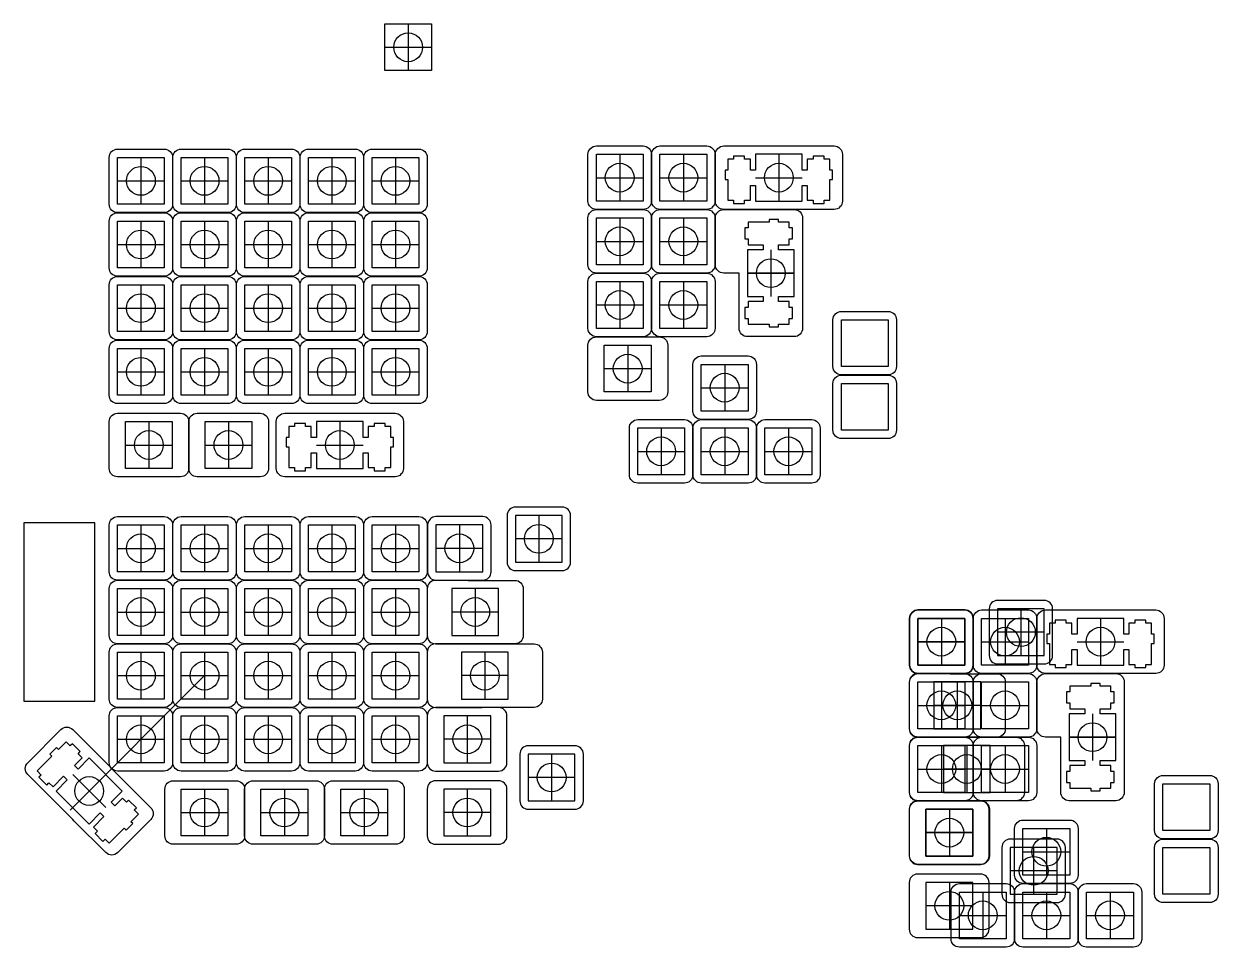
# Model space of a CAD drawing. Header units: millimetres. Extents: x -449 to 292, y -662 to 324.
# Drawn here: x -65 to 292.5, y -489.4 to -213 of the extents above; entities that cross this region are included whole.
import ezdxf

# ---------------------------------------------------------------- set-up
doc = ezdxf.new("R2010")
doc.units = ezdxf.units.MM
doc.layers.get('0').update_dxf_attribs({"color": 4, "lineweight": 25, "true_color": 0x00ffff})
for name, color, linetype, lineweight, true_color in [('keycap', 56, 'Continuous', 25, 0x808000), ('livello 1', 1, 'Continuous', 25, 0xff0000), ('livello 2', 3, 'Continuous', 25, 0x00ff00), ('livello 3', 6, 'Continuous', 25, 0xff00ff)]:
    doc.layers.add(name, color=color, linetype=linetype, lineweight=lineweight, true_color=true_color)

msp = doc.modelspace()

# ---------------------------------------------------------------- linework, layer by layer
at = {"color": 0}
for p, q in [((43, -213), (57, -213)), ((43, -227), (43, -213)), ((57, -213), (57, -227)), ((57, -227), (43, -227)), ((-37, -253), (-23, -253)), ((-37, -267), (-37, -253)), ((-23, -253), (-23, -267)), ((-17.95, -253), (-3.95, -253)), ((-17.95, -267), (-17.95, -253)), ((-3.95, -253), (-3.95, -267)), ((1.1, -253), (15.1, -253)), ((1.1, -267), (1.1, -253)), ((15.1, -253), (15.1, -267)), ((20.15, -253), (34.15, -253)), ((20.15, -267), (20.15, -253)), ((34.15, -253), (34.15, -267)), ((39.2, -253), (53.2, -253)), ((39.2, -267), (39.2, -253)), ((53.2, -253), (53.2, -267)), ((106.33, -252.04), (120.33, -252.04)), ((106.33, -266.04), (106.33, -252.04)), ((120.33, -252.04), (120.33, -266.04)), ((125.38, -252.04), (139.38, -252.04)), ((125.38, -266.04), (125.38, -252.04)), ((139.38, -252.04), (139.38, -266.04)), ((147.4, -253.51), (145.68, -253.51)), ((145.68, -253.51), (145.68, -256.74)), ((150.7, -252.59), (147.4, -252.59)), ((147.4, -252.59), (147.4, -253.51)), ((150.7, -253.51), (150.7, -252.59)), ((152.43, -253.51), (150.7, -253.51)), ((152.43, -256.74), (152.43, -253.51)), ((153.95, -252.04), (153.95, -256.74)), ((167.95, -252.04), (153.95, -252.04)), ((167.95, -256.74), (167.95, -252.04)), ((171.2, -253.51), (169.48, -253.51)), ((169.48, -253.51), (169.48, -256.74)), ((174.5, -252.59), (171.2, -252.59)), ((171.2, -252.59), (171.2, -253.51)), ((174.5, -253.51), (174.5, -252.59)), ((176.23, -253.51), (174.5, -253.51)), ((176.23, -256.74), (176.23, -253.51)), ((145.68, -256.74), (144.85, -256.74)), ((144.85, -256.74), (144.85, -259.54)), ((153.95, -256.74), (152.43, -256.74)), ((169.48, -256.74), (167.95, -256.74)), ((177.05, -256.74), (176.23, -256.74)), ((177.05, -259.54), (177.05, -256.74)), ((144.85, -259.54), (145.68, -259.54)), ((145.68, -259.54), (145.68, -265.81)), ((176.23, -265.81), (176.23, -259.54)), ((176.23, -259.54), (177.05, -259.54)), ((152.43, -265.81), (152.43, -261.34)), ((152.43, -261.34), (153.95, -261.34)), ((153.95, -261.34), (153.95, -266.04)), ((167.95, -266.04), (167.95, -261.34)), ((167.95, -261.34), (169.48, -261.34)), ((169.48, -261.34), (169.48, -265.81)), ((-23, -267), (-37, -267)), ((-3.95, -267), (-17.95, -267)), ((15.1, -267), (1.1, -267)), ((34.15, -267), (20.15, -267)), ((53.2, -267), (39.2, -267)), ((120.33, -266.04), (106.33, -266.04)), ((139.38, -266.04), (125.38, -266.04)), ((145.68, -265.81), (147.4, -265.81)), ((147.4, -265.81), (147.4, -266.79)), ((147.4, -266.79), (150.7, -266.79)), ((150.7, -266.79), (150.7, -265.81)), ((150.7, -265.81), (152.43, -265.81)), ((153.95, -266.04), (167.95, -266.04)), ((169.48, -265.81), (171.2, -265.81)), ((171.2, -265.81), (171.2, -266.79)), ((171.2, -266.79), (174.5, -266.79)), ((174.5, -266.79), (174.5, -265.81)), ((174.5, -265.81), (176.23, -265.81)), ((106.33, -271.09), (120.33, -271.09)), ((106.33, -285.09), (106.33, -271.09)), ((120.33, -271.09), (120.33, -285.09)), ((125.38, -271.09), (139.38, -271.09)), ((125.38, -285.09), (125.38, -271.09)), ((139.38, -271.09), (139.38, -285.09)), ((158.07, -271.52), (158.07, -272.34)), ((160.87, -271.52), (158.07, -271.52)), ((160.87, -272.34), (160.87, -271.52)), ((-37, -272.05), (-23, -272.05)), ((-37, -286.05), (-37, -272.05)), ((-23, -272.05), (-23, -286.05)), ((-17.95, -272.05), (-3.95, -272.05)), ((-17.95, -286.05), (-17.95, -272.05)), ((-3.95, -272.05), (-3.95, -286.05)), ((1.1, -272.05), (15.1, -272.05)), ((1.1, -286.05), (1.1, -272.05)), ((15.1, -272.05), (15.1, -286.05)), ((20.15, -272.05), (34.15, -272.05)), ((20.15, -286.05), (20.15, -272.05)), ((34.15, -272.05), (34.15, -286.05)), ((39.2, -272.05), (53.2, -272.05)), ((39.2, -286.05), (39.2, -272.05)), ((53.2, -272.05), (53.2, -286.05)), ((151.8, -274.07), (150.82, -274.07)), ((150.82, -274.07), (150.82, -277.37)), ((158.07, -272.34), (151.8, -272.34)), ((151.8, -272.34), (151.8, -274.07)), ((164.1, -272.34), (160.87, -272.34)), ((164.1, -274.07), (164.1, -272.34)), ((165.02, -274.07), (164.1, -274.07)), ((165.02, -277.37), (165.02, -274.07)), ((150.82, -277.37), (151.8, -277.37)), ((151.8, -277.37), (151.8, -279.09)), ((164.1, -279.09), (164.1, -277.37)), ((164.1, -277.37), (165.02, -277.37)), ((156.27, -280.62), (151.57, -280.62)), ((151.57, -280.62), (151.57, -294.62)), ((151.8, -279.09), (156.27, -279.09)), ((156.27, -279.09), (156.27, -280.62)), ((160.87, -280.62), (160.87, -279.09)), ((160.87, -279.09), (164.1, -279.09)), ((165.57, -280.62), (160.87, -280.62)), ((165.57, -294.62), (165.57, -280.62)), ((120.33, -285.09), (106.33, -285.09)), ((139.38, -285.09), (125.38, -285.09)), ((-23, -286.05), (-37, -286.05)), ((-3.95, -286.05), (-17.95, -286.05)), ((15.1, -286.05), (1.1, -286.05)), ((34.15, -286.05), (20.15, -286.05)), ((53.2, -286.05), (39.2, -286.05)), ((-37, -291.1), (-23, -291.1)), ((-37, -305.1), (-37, -291.1)), ((-23, -291.1), (-23, -305.1)), ((-17.95, -291.1), (-3.95, -291.1)), ((-17.95, -305.1), (-17.95, -291.1)), ((-3.95, -291.1), (-3.95, -305.1)), ((1.1, -291.1), (15.1, -291.1)), ((1.1, -305.1), (1.1, -291.1)), ((15.1, -291.1), (15.1, -305.1)), ((20.15, -291.1), (34.15, -291.1)), ((20.15, -305.1), (20.15, -291.1)), ((34.15, -291.1), (34.15, -305.1)), ((39.2, -291.1), (53.2, -291.1)), ((39.2, -305.1), (39.2, -291.1)), ((53.2, -291.1), (53.2, -305.1)), ((106.33, -290.14), (120.33, -290.14)), ((106.33, -304.14), (106.33, -290.14)), ((120.33, -290.14), (120.33, -304.14)), ((125.38, -290.14), (139.38, -290.14)), ((125.38, -304.14), (125.38, -290.14)), ((139.38, -290.14), (139.38, -304.14)), ((151.57, -294.62), (156.27, -294.62)), ((156.27, -296.14), (151.8, -296.14)), ((151.8, -296.14), (151.8, -297.87)), ((156.27, -294.62), (156.27, -296.14)), ((160.87, -296.14), (160.87, -294.62)), ((160.87, -294.62), (165.57, -294.62)), ((164.1, -296.14), (160.87, -296.14)), ((164.1, -297.87), (164.1, -296.14)), ((151.8, -297.87), (150.82, -297.87)), ((150.82, -297.87), (150.82, -301.17)), ((165.02, -297.87), (164.1, -297.87)), ((165.02, -301.17), (165.02, -297.87)), ((150.82, -301.17), (151.8, -301.17)), ((151.8, -301.17), (151.8, -302.89)), ((151.8, -302.89), (158.07, -302.89)), ((158.07, -302.89), (158.07, -303.72)), ((158.07, -303.72), (160.87, -303.72)), ((160.87, -303.72), (160.87, -302.89)), ((160.87, -302.89), (164.1, -302.89)), ((164.1, -302.89), (164.1, -301.17)), ((164.1, -301.17), (165.02, -301.17)), ((179.67, -301.57), (193.67, -301.57)), ((179.67, -315.57), (179.67, -301.57)), ((193.67, -301.57), (193.67, -315.57)), ((-23, -305.1), (-37, -305.1)), ((-3.95, -305.1), (-17.95, -305.1)), ((15.1, -305.1), (1.1, -305.1)), ((34.15, -305.1), (20.15, -305.1)), ((53.2, -305.1), (39.2, -305.1)), ((120.33, -304.14), (106.33, -304.14)), ((139.38, -304.14), (125.38, -304.14)), ((-37, -310.15), (-23, -310.15)), ((-37, -324.15), (-37, -310.15)), ((-23, -310.15), (-23, -324.15)), ((-17.95, -310.15), (-3.95, -310.15)), ((-17.95, -324.15), (-17.95, -310.15)), ((-3.95, -310.15), (-3.95, -324.15)), ((1.1, -310.15), (15.1, -310.15)), ((1.1, -324.15), (1.1, -310.15)), ((15.1, -310.15), (15.1, -324.15)), ((20.15, -310.15), (34.15, -310.15)), ((20.15, -324.15), (20.15, -310.15)), ((34.15, -310.15), (34.15, -324.15)), ((39.2, -310.15), (53.2, -310.15)), ((39.2, -324.15), (39.2, -310.15)), ((53.2, -310.15), (53.2, -324.15)), ((108.71, -309.19), (122.71, -309.19)), ((108.71, -323.19), (108.71, -309.19)), ((122.71, -309.19), (122.71, -323.19)), ((137.76, -314.91), (151.76, -314.91)), ((137.76, -328.91), (137.76, -314.91)), ((151.76, -314.91), (151.76, -328.91)), ((193.67, -315.57), (179.67, -315.57)), ((179.67, -320.62), (193.67, -320.62)), ((179.67, -334.62), (179.67, -320.62)), ((193.67, -320.62), (193.67, -334.62)), ((-23, -324.15), (-37, -324.15)), ((-3.95, -324.15), (-17.95, -324.15)), ((15.1, -324.15), (1.1, -324.15)), ((34.15, -324.15), (20.15, -324.15)), ((53.2, -324.15), (39.2, -324.15)), ((122.71, -323.19), (108.71, -323.19)), ((-34.62, -332.06), (-20.62, -332.06)), ((-34.62, -346.06), (-34.62, -332.06)), ((-20.62, -332.06), (-20.62, -346.06)), ((-10.81, -332.06), (3.2, -332.06)), ((-10.81, -346.06), (-10.81, -332.06)), ((3.2, -332.06), (3.2, -346.06)), ((22.53, -332.06), (22.53, -336.76)), ((36.53, -332.06), (22.53, -332.06)), ((36.53, -336.76), (36.53, -332.06)), ((151.76, -328.91), (137.76, -328.91)), ((15.98, -333.53), (14.26, -333.53)), ((14.26, -333.53), (14.26, -336.76)), ((19.28, -332.61), (15.98, -332.61)), ((15.98, -332.61), (15.98, -333.53)), ((19.28, -333.53), (19.28, -332.61)), ((21.01, -333.53), (19.28, -333.53)), ((21.01, -336.76), (21.01, -333.53)), ((39.78, -333.53), (38.06, -333.53)), ((38.06, -333.53), (38.06, -336.76)), ((43.08, -332.61), (39.78, -332.61)), ((39.78, -332.61), (39.78, -333.53)), ((43.08, -333.53), (43.08, -332.61)), ((44.81, -333.53), (43.08, -333.53)), ((44.81, -336.76), (44.81, -333.53)), ((118.71, -333.96), (132.71, -333.96)), ((118.71, -347.96), (118.71, -333.96)), ((132.71, -333.96), (132.71, -347.96)), ((137.76, -333.96), (151.76, -333.96)), ((137.76, -347.96), (137.76, -333.96)), ((151.76, -333.96), (151.76, -347.96)), ((156.81, -333.96), (170.81, -333.96)), ((156.81, -347.96), (156.81, -333.96)), ((170.81, -333.96), (170.81, -347.96)), ((193.67, -334.62), (179.67, -334.62)), ((14.26, -336.76), (13.43, -336.76)), ((13.43, -336.76), (13.43, -339.56)), ((13.43, -339.56), (14.26, -339.56)), ((14.26, -339.56), (14.26, -345.83)), ((22.53, -336.76), (21.01, -336.76)), ((38.06, -336.76), (36.53, -336.76)), ((45.63, -336.76), (44.81, -336.76)), ((44.81, -345.83), (44.81, -339.56)), ((44.81, -339.56), (45.63, -339.56)), ((45.63, -339.56), (45.63, -336.76)), ((21.01, -345.83), (21.01, -341.36)), ((21.01, -341.36), (22.53, -341.36)), ((22.53, -341.36), (22.53, -346.06)), ((36.53, -346.06), (36.53, -341.36)), ((36.53, -341.36), (38.06, -341.36)), ((38.06, -341.36), (38.06, -345.83)), ((-20.62, -346.06), (-34.62, -346.06)), ((3.2, -346.06), (-10.81, -346.06)), ((14.26, -345.83), (15.98, -345.83)), ((15.98, -345.83), (15.98, -346.81)), ((19.28, -346.81), (19.28, -345.83)), ((19.28, -345.83), (21.01, -345.83)), ((22.53, -346.06), (36.53, -346.06)), ((38.06, -345.83), (39.78, -345.83)), ((39.78, -345.83), (39.78, -346.81)), ((43.08, -346.81), (43.08, -345.83)), ((43.08, -345.83), (44.81, -345.83)), ((15.98, -346.81), (19.28, -346.81)), ((39.78, -346.81), (43.08, -346.81)), ((132.71, -347.96), (118.71, -347.96)), ((151.76, -347.96), (137.76, -347.96)), ((170.81, -347.96), (156.81, -347.96)), ((-37, -363), (-23, -363)), ((-37, -377), (-37, -363)), ((-23, -363), (-23, -377)), ((-17.95, -363), (-3.95, -363)), ((-17.95, -377), (-17.95, -363)), ((-3.95, -363), (-3.95, -377)), ((1.1, -363), (15.1, -363)), ((1.1, -377), (1.1, -363)), ((15.1, -363), (15.1, -377)), ((20.15, -363), (34.15, -363)), ((20.15, -377), (20.15, -363)), ((34.15, -363), (34.15, -377)), ((39.2, -363), (53.2, -363)), ((39.2, -377), (39.2, -363)), ((53.2, -363), (53.2, -377)), ((-23, -377), (-37, -377)), ((-3.95, -377), (-17.95, -377)), ((15.1, -377), (1.1, -377)), ((34.15, -377), (20.15, -377)), ((53.2, -377), (39.2, -377)), ((-37, -382.05), (-23, -382.05)), ((-37, -396.05), (-37, -382.05)), ((-23, -382.05), (-23, -396.05)), ((-17.95, -382.05), (-3.95, -382.05)), ((-17.95, -396.05), (-17.95, -382.05)), ((-3.95, -382.05), (-3.95, -396.05)), ((1.1, -382.05), (15.1, -382.05)), ((1.1, -396.05), (1.1, -382.05)), ((15.1, -382.05), (15.1, -396.05)), ((20.15, -382.05), (34.15, -382.05)), ((20.15, -396.05), (20.15, -382.05)), ((34.15, -382.05), (34.15, -396.05)), ((39.2, -382.05), (53.2, -382.05)), ((39.2, -396.05), (39.2, -382.05)), ((53.2, -382.05), (53.2, -396.05)), ((202.62, -390.94), (216.62, -390.94)), ((202.62, -404.94), (202.62, -390.94)), ((216.62, -390.94), (216.62, -404.94)), ((221.67, -390.94), (235.67, -390.94)), ((221.67, -404.94), (221.67, -390.94)), ((235.67, -390.94), (235.67, -404.94)), ((243.69, -392.41), (241.97, -392.41)), ((241.97, -392.41), (241.97, -395.64)), ((246.99, -391.49), (243.69, -391.49)), ((243.69, -391.49), (243.69, -392.41)), ((246.99, -392.41), (246.99, -391.49)), ((248.72, -392.41), (246.99, -392.41)), ((248.72, -395.64), (248.72, -392.41)), ((250.24, -390.94), (250.24, -395.64)), ((264.24, -390.94), (250.24, -390.94)), ((264.24, -395.64), (264.24, -390.94)), ((267.49, -392.41), (265.77, -392.41)), ((265.77, -392.41), (265.77, -395.64)), ((270.79, -391.49), (267.49, -391.49)), ((267.49, -391.49), (267.49, -392.41)), ((270.79, -392.41), (270.79, -391.49)), ((272.52, -392.41), (270.79, -392.41)), ((272.52, -395.64), (272.52, -392.41)), ((-23, -396.05), (-37, -396.05)), ((-3.95, -396.05), (-17.95, -396.05)), ((15.1, -396.05), (1.1, -396.05)), ((34.15, -396.05), (20.15, -396.05)), ((53.2, -396.05), (39.2, -396.05)), ((241.97, -395.64), (241.14, -395.64)), ((241.14, -395.64), (241.14, -398.44)), ((250.24, -395.64), (248.72, -395.64)), ((265.77, -395.64), (264.24, -395.64)), ((273.34, -395.64), (272.52, -395.64)), ((273.34, -398.44), (273.34, -395.64)), ((241.14, -398.44), (241.97, -398.44)), ((241.97, -398.44), (241.97, -404.71)), ((248.72, -404.71), (248.72, -400.24)), ((248.72, -400.24), (250.24, -400.24)), ((250.24, -400.24), (250.24, -404.94)), ((264.24, -404.94), (264.24, -400.24)), ((264.24, -400.24), (265.77, -400.24)), ((265.77, -400.24), (265.77, -404.71)), ((272.52, -404.71), (272.52, -398.44)), ((272.52, -398.44), (273.34, -398.44)), ((-37, -401.1), (-23, -401.1)), ((-37, -415.1), (-37, -401.1)), ((-23, -401.1), (-23, -415.1)), ((-17.95, -401.1), (-3.95, -401.1)), ((-17.95, -415.1), (-17.95, -401.1)), ((-3.95, -401.1), (-3.95, -415.1)), ((1.1, -401.1), (15.1, -401.1)), ((1.1, -415.1), (1.1, -401.1)), ((15.1, -401.1), (15.1, -415.1)), ((20.15, -401.1), (34.15, -401.1)), ((20.15, -415.1), (20.15, -401.1)), ((34.15, -401.1), (34.15, -415.1)), ((39.2, -401.1), (53.2, -401.1)), ((39.2, -415.1), (39.2, -401.1)), ((53.2, -401.1), (53.2, -415.1)), ((216.62, -404.94), (202.62, -404.94)), ((235.67, -404.94), (221.67, -404.94)), ((241.97, -404.71), (243.69, -404.71)), ((243.69, -404.71), (243.69, -405.69)), ((243.69, -405.69), (246.99, -405.69)), ((246.99, -405.69), (246.99, -404.71)), ((246.99, -404.71), (248.72, -404.71)), ((250.24, -404.94), (264.24, -404.94)), ((265.77, -404.71), (267.49, -404.71)), ((267.49, -404.71), (267.49, -405.69)), ((267.49, -405.69), (270.79, -405.69)), ((270.79, -405.69), (270.79, -404.71)), ((270.79, -404.71), (272.52, -404.71)), ((202.62, -409.99), (216.62, -409.99)), ((202.62, -423.99), (202.62, -409.99)), ((216.62, -409.99), (216.62, -423.99)), ((221.67, -409.99), (235.67, -409.99)), ((221.67, -423.99), (221.67, -409.99)), ((235.67, -409.99), (235.67, -423.99)), ((254.36, -410.42), (254.36, -411.24)), ((257.16, -410.42), (254.36, -410.42)), ((257.16, -411.24), (257.16, -410.42)), ((248.09, -412.97), (247.11, -412.97)), ((247.11, -412.97), (247.11, -416.27)), ((254.36, -411.24), (248.09, -411.24)), ((248.09, -411.24), (248.09, -412.97)), ((260.39, -411.24), (257.16, -411.24)), ((260.39, -412.97), (260.39, -411.24)), ((261.31, -412.97), (260.39, -412.97)), ((261.31, -416.27), (261.31, -412.97)), ((-23, -415.1), (-37, -415.1)), ((-3.95, -415.1), (-17.95, -415.1)), ((15.1, -415.1), (1.1, -415.1)), ((34.15, -415.1), (20.15, -415.1)), ((53.2, -415.1), (39.2, -415.1)), ((247.11, -416.27), (248.09, -416.27)), ((248.09, -416.27), (248.09, -417.99)), ((248.09, -417.99), (252.56, -417.99)), ((252.56, -417.99), (252.56, -419.52)), ((257.16, -419.52), (257.16, -417.99)), ((257.16, -417.99), (260.39, -417.99)), ((260.39, -417.99), (260.39, -416.27)), ((260.39, -416.27), (261.31, -416.27)), ((-37, -420.15), (-23, -420.15)), ((-37, -434.15), (-37, -420.15)), ((-23, -420.15), (-23, -434.15)), ((-17.95, -420.15), (-3.95, -420.15)), ((-17.95, -434.15), (-17.95, -420.15)), ((-3.95, -420.15), (-3.95, -434.15)), ((1.1, -420.15), (15.1, -420.15)), ((1.1, -434.15), (1.1, -420.15)), ((15.1, -420.15), (15.1, -434.15)), ((20.15, -420.15), (34.15, -420.15)), ((20.15, -434.15), (20.15, -420.15)), ((34.15, -420.15), (34.15, -434.15)), ((39.2, -420.15), (53.2, -420.15)), ((39.2, -434.15), (39.2, -420.15)), ((53.2, -420.15), (53.2, -434.15)), ((252.56, -419.52), (247.86, -419.52)), ((247.86, -419.52), (247.86, -433.52)), ((261.86, -419.52), (257.16, -419.52)), ((261.86, -433.52), (261.86, -419.52)), ((216.62, -423.99), (202.62, -423.99)), ((235.67, -423.99), (221.67, -423.99)), ((-52.37, -427.92), (-54.66, -430.21)), ((-51.16, -429.14), (-52.37, -427.92)), ((-50.51, -428.49), (-51.16, -429.14)), ((-48.17, -430.83), (-50.51, -428.49)), ((-56.64, -432.19), (-61.07, -436.62)), ((-55.24, -429.62), (-57.22, -431.6)), ((-57.22, -431.6), (-56.64, -432.19)), ((-54.66, -430.21), (-55.24, -429.62)), ((-48.82, -431.48), (-48.17, -430.83)), ((-47.6, -432.7), (-48.82, -431.48)), ((202.62, -429.04), (216.62, -429.04)), ((202.62, -443.04), (202.62, -429.04)), ((216.62, -429.04), (216.62, -443.04)), ((221.67, -429.04), (235.67, -429.04)), ((221.67, -443.04), (221.67, -429.04)), ((235.67, -429.04), (235.67, -443.04)), ((-49.89, -434.98), (-47.6, -432.7)), ((-48.81, -436.06), (-49.89, -434.98)), ((-45.48, -432.74), (-48.81, -436.06)), ((-35.59, -442.64), (-45.48, -432.74)), ((-23, -434.15), (-37, -434.15)), ((-3.95, -434.15), (-17.95, -434.15)), ((15.1, -434.15), (1.1, -434.15)), ((34.15, -434.15), (20.15, -434.15)), ((53.2, -434.15), (39.2, -434.15)), ((247.86, -433.52), (252.56, -433.52)), ((252.56, -435.04), (248.09, -435.04)), ((248.09, -435.04), (248.09, -436.77)), ((252.56, -433.52), (252.56, -435.04)), ((257.16, -435.04), (257.16, -433.52)), ((257.16, -433.52), (261.86, -433.52)), ((260.39, -435.04), (257.16, -435.04)), ((260.39, -436.77), (260.39, -435.04)), ((-61.07, -436.62), (-59.85, -437.84)), ((-59.85, -437.84), (-60.55, -438.53)), ((-60.55, -438.53), (-58.21, -440.87)), ((-56.3, -441.39), (-53.14, -438.23)), ((-52.06, -439.31), (-55.38, -442.63)), ((-53.14, -438.23), (-52.06, -439.31)), ((248.09, -436.77), (247.11, -436.77)), ((247.11, -436.77), (247.11, -440.07)), ((261.31, -436.77), (260.39, -436.77)), ((261.31, -440.07), (261.31, -436.77)), ((-58.21, -440.87), (-57.52, -440.17)), ((-57.52, -440.17), (-56.3, -441.39)), ((-55.38, -442.63), (-45.48, -452.53)), ((-38.91, -445.96), (-35.59, -442.64)), ((-17.95, -442.06), (-3.95, -442.06)), ((-17.95, -456.06), (-17.95, -442.06)), ((-3.95, -442.06), (-3.95, -456.06)), ((5.93, -442.06), (19.93, -442.06)), ((5.93, -456.06), (5.93, -442.06)), ((19.93, -442.06), (19.93, -456.06)), ((29.81, -442.06), (43.81, -442.06)), ((29.81, -456.06), (29.81, -442.06)), ((43.81, -442.06), (43.81, -456.06)), ((216.62, -443.04), (202.62, -443.04)), ((235.67, -443.04), (221.67, -443.04)), ((247.11, -440.07), (248.09, -440.07)), ((248.09, -440.07), (248.09, -441.79)), ((248.09, -441.79), (254.36, -441.79)), ((254.36, -441.79), (254.36, -442.62)), ((254.36, -442.62), (257.16, -442.62)), ((257.16, -442.62), (257.16, -441.79)), ((257.16, -441.79), (260.39, -441.79)), ((260.39, -441.79), (260.39, -440.07)), ((260.39, -440.07), (261.31, -440.07)), ((275.96, -440.47), (289.96, -440.47)), ((275.96, -454.47), (275.96, -440.47)), ((289.96, -440.47), (289.96, -454.47)), ((-37.83, -447.04), (-38.91, -445.96)), ((-35.55, -444.75), (-37.83, -447.04)), ((-34.33, -445.97), (-35.55, -444.75)), ((-33.68, -445.32), (-34.33, -445.97)), ((-31.34, -447.66), (-33.68, -445.32)), ((-45.48, -452.53), (-42.16, -449.21)), ((-41.08, -450.29), (-44.24, -453.45)), ((-42.16, -449.21), (-41.08, -450.29)), ((-33.06, -451.81), (-30.77, -449.53)), ((-31.99, -448.31), (-31.34, -447.66)), ((-30.77, -449.53), (-31.99, -448.31)), ((205, -448.09), (219, -448.09)), ((205, -462.09), (205, -448.09)), ((219, -448.09), (219, -462.09)), ((-44.24, -453.45), (-43.02, -454.67)), ((-39.47, -458.22), (-35.04, -453.79)), ((-35.04, -453.79), (-34.45, -454.37)), ((-34.45, -454.37), (-32.47, -452.39)), ((-32.47, -452.39), (-33.06, -451.81)), ((234.05, -453.81), (248.05, -453.81)), ((234.05, -467.81), (234.05, -453.81)), ((248.05, -453.81), (248.05, -467.81)), ((-43.02, -454.67), (-43.72, -455.36)), ((-43.72, -455.36), (-41.38, -457.7)), ((-41.38, -457.7), (-40.69, -457)), ((-40.69, -457), (-39.47, -458.22)), ((-3.95, -456.06), (-17.95, -456.06)), ((19.93, -456.06), (5.93, -456.06)), ((43.81, -456.06), (29.81, -456.06)), ((289.96, -454.47), (275.96, -454.47)), ((275.96, -459.52), (289.96, -459.52)), ((275.96, -473.52), (275.96, -459.52)), ((289.96, -459.52), (289.96, -473.52)), ((219, -462.09), (205, -462.09)), ((248.05, -467.81), (234.05, -467.81)), ((215, -472.86), (229, -472.86)), ((215, -486.86), (215, -472.86)), ((229, -472.86), (229, -486.86)), ((234.05, -472.86), (248.05, -472.86)), ((234.05, -486.86), (234.05, -472.86)), ((248.05, -472.86), (248.05, -486.86)), ((253.1, -472.86), (267.1, -472.86)), ((253.1, -486.86), (253.1, -472.86)), ((267.1, -472.86), (267.1, -486.86)), ((289.96, -473.52), (275.96, -473.52)), ((229, -486.86), (215, -486.86)), ((248.05, -486.86), (234.05, -486.86)), ((267.1, -486.86), (253.1, -486.86))]:
    msp.add_line(p, q, dxfattribs=at)
at = {"flags": 128}
msp.add_lwpolyline([(-10.95, -408.1), (-51.21, -448.36)], dxfattribs=at)
at = {"layer": 'keycap', "flags": 128}
for points in [[(120.33, -249.54, -0.414214), (122.83, -252.04), (122.83, -266.04, -0.414214), (120.33, -268.54), (106.33, -268.54, -0.414214), (103.83, -266.04), (103.83, -252.04, -0.414214), (106.33, -249.54)], [(139.38, -249.54, -0.414214), (141.88, -252.04), (141.88, -266.04, -0.414214), (139.38, -268.54), (125.38, -268.54, -0.414214), (122.88, -266.04), (122.88, -252.04, -0.414214), (125.38, -249.54)], [(-23, -250.5, -0.414214), (-20.5, -253), (-20.5, -267, -0.414214), (-23, -269.5), (-37, -269.5, -0.414214), (-39.5, -267), (-39.5, -253, -0.414214), (-37, -250.5)], [(-3.95, -250.5, -0.414214), (-1.45, -253), (-1.45, -267, -0.414214), (-3.95, -269.5), (-17.95, -269.5, -0.414214), (-20.45, -267), (-20.45, -253, -0.414214), (-17.95, -250.5)], [(15.1, -250.5, -0.414214), (17.6, -253), (17.6, -267, -0.414214), (15.1, -269.5), (1.1, -269.5, -0.414214), (-1.4, -267), (-1.4, -253, -0.414214), (1.1, -250.5)], [(34.15, -250.5, -0.414214), (36.65, -253), (36.65, -267, -0.414214), (34.15, -269.5), (20.15, -269.5, -0.414214), (17.65, -267), (17.65, -253, -0.414214), (20.15, -250.5)], [(53.2, -250.5, -0.414214), (55.7, -253), (55.7, -267, -0.414214), (53.2, -269.5), (39.2, -269.5, -0.414214), (36.7, -267), (36.7, -253, -0.414214), (39.2, -250.5)], [(-20.5, -286.05, -0.414214), (-23, -288.55), (-37, -288.55, -0.414214), (-39.5, -286.05), (-39.5, -272.05, -0.414214), (-37, -269.55), (-23, -269.55, -0.414214), (-20.5, -272.05)], [(-20.45, -272.05, -0.414214), (-17.95, -269.55), (-3.95, -269.55, -0.414214), (-1.45, -272.05), (-1.45, -286.05, -0.414214), (-3.95, -288.55), (-17.95, -288.55, -0.414214), (-20.45, -286.05)], [(1.1, -288.55, -0.414214), (-1.4, -286.05), (-1.4, -272.05, -0.414214), (1.1, -269.55), (15.1, -269.55, -0.414214), (17.6, -272.05), (17.6, -286.05, -0.414214), (15.1, -288.55)], [(20.15, -288.55, -0.414214), (17.65, -286.05), (17.65, -272.05, -0.414214), (20.15, -269.55), (34.15, -269.55, -0.414214), (36.65, -272.05), (36.65, -286.05, -0.414214), (34.15, -288.55)], [(55.7, -286.05, -0.414214), (53.2, -288.55), (39.2, -288.55, -0.414214), (36.7, -286.05), (36.7, -272.05, -0.414214), (39.2, -269.55), (53.2, -269.55, -0.414214), (55.7, -272.05)], [(103.83, -271.09, -0.414214), (106.33, -268.59), (120.33, -268.59, -0.414214), (122.83, -271.09), (122.83, -285.09, -0.414214), (120.33, -287.59), (106.33, -287.59, -0.414214), (103.83, -285.09)], [(122.88, -271.09, -0.414214), (125.38, -268.59), (139.38, -268.59, -0.414214), (141.88, -271.09), (141.88, -285.09, -0.414214), (139.38, -287.59), (125.38, -287.59, -0.414214), (122.88, -285.09)], [(-20.5, -305.1, -0.414214), (-23, -307.6), (-37, -307.6, -0.414214), (-39.5, -305.1), (-39.5, -291.1, -0.414214), (-37, -288.6), (-23, -288.6, -0.414214), (-20.5, -291.1)], [(-3.95, -288.6, -0.414214), (-1.45, -291.1), (-1.45, -305.1, -0.414214), (-3.95, -307.6), (-17.95, -307.6, -0.414214), (-20.45, -305.1), (-20.45, -291.1, -0.414214), (-17.95, -288.6)], [(-1.4, -291.1, -0.414214), (1.1, -288.6), (15.1, -288.6, -0.414214), (17.6, -291.1), (17.6, -305.1, -0.414214), (15.1, -307.6), (1.1, -307.6, -0.414214), (-1.4, -305.1)], [(17.65, -291.1, -0.414214), (20.15, -288.6), (34.15, -288.6, -0.414214), (36.65, -291.1), (36.65, -305.1, -0.414214), (34.15, -307.6), (20.15, -307.6, -0.414214), (17.65, -305.1)], [(36.7, -291.1, -0.414214), (39.2, -288.6), (53.2, -288.6, -0.414214), (55.7, -291.1), (55.7, -305.1, -0.414214), (53.2, -307.6), (39.2, -307.6, -0.414214), (36.7, -305.1)], [(103.83, -290.14, -0.414214), (106.33, -287.64), (120.33, -287.64, -0.414214), (122.83, -290.14), (122.83, -304.14, -0.414214), (120.33, -306.64), (106.33, -306.64, -0.414214), (103.83, -304.14)], [(122.88, -290.14, -0.414214), (125.38, -287.64), (139.38, -287.64, -0.414214), (141.88, -290.14), (141.88, -304.14, -0.414214), (139.38, -306.64), (125.38, -306.64, -0.414214), (122.88, -304.14)], [(196.17, -315.57, -0.414214), (193.67, -318.07), (179.67, -318.07, -0.414214), (177.17, -315.57), (177.17, -301.57, -0.414214), (179.67, -299.07), (193.67, -299.07, -0.414214), (196.17, -301.57)], [(-20.5, -324.15, -0.414214), (-23, -326.65), (-37, -326.65, -0.414214), (-39.5, -324.15), (-39.5, -310.15, -0.414214), (-37, -307.65), (-23, -307.65, -0.414214), (-20.5, -310.15)], [(-20.45, -310.15, -0.414214), (-17.95, -307.65), (-3.95, -307.65, -0.414214), (-1.45, -310.15), (-1.45, -324.15, -0.414214), (-3.95, -326.65), (-17.95, -326.65, -0.414214), (-20.45, -324.15)], [(-1.4, -310.15, -0.414214), (1.1, -307.65), (15.1, -307.65, -0.414214), (17.6, -310.15), (17.6, -324.15, -0.414214), (15.1, -326.65), (1.1, -326.65, -0.414214), (-1.4, -324.15)], [(17.65, -310.15, -0.414214), (20.15, -307.65), (34.15, -307.65, -0.414214), (36.65, -310.15), (36.65, -324.15, -0.414214), (34.15, -326.65), (20.15, -326.65, -0.414214), (17.65, -324.15)], [(36.7, -310.15, -0.414214), (39.2, -307.65), (53.2, -307.65, -0.414214), (55.7, -310.15), (55.7, -324.15, -0.414214), (53.2, -326.65), (39.2, -326.65, -0.414214), (36.7, -324.15)], [(154.26, -328.91, -0.414214), (151.76, -331.41), (137.76, -331.41, -0.414214), (135.26, -328.91), (135.26, -314.91, -0.414214), (137.76, -312.41), (151.76, -312.41, -0.414214), (154.26, -314.91)], [(196.17, -334.62, -0.414214), (193.67, -337.12), (179.67, -337.12, -0.414214), (177.17, -334.62), (177.17, -320.62, -0.414214), (179.67, -318.12), (193.67, -318.12, -0.414214), (196.17, -320.62)], [(135.21, -347.96, -0.414214), (132.71, -350.46), (118.71, -350.46, -0.414214), (116.21, -347.96), (116.21, -333.96, -0.414214), (118.71, -331.46), (132.71, -331.46, -0.414214), (135.21, -333.96)], [(154.26, -347.96, -0.414214), (151.76, -350.46), (137.76, -350.46, -0.414214), (135.26, -347.96), (135.26, -333.96, -0.414214), (137.76, -331.46), (151.76, -331.46, -0.414214), (154.26, -333.96)], [(170.81, -331.46, -0.414214), (173.31, -333.96), (173.31, -347.96, -0.414214), (170.81, -350.46), (156.81, -350.46, -0.414214), (154.31, -347.96), (154.31, -333.96, -0.414214), (156.81, -331.46)], [(-23, -360.5, -0.414214), (-20.5, -363), (-20.5, -377, -0.414214), (-23, -379.5), (-37, -379.5, -0.414214), (-39.5, -377), (-39.5, -363, -0.414214), (-37, -360.5)], [(-3.95, -360.5, -0.414214), (-1.45, -363), (-1.45, -377, -0.414214), (-3.95, -379.5), (-17.95, -379.5, -0.414214), (-20.45, -377), (-20.45, -363, -0.414214), (-17.95, -360.5)], [(15.1, -360.5, -0.414214), (17.6, -363), (17.6, -377, -0.414214), (15.1, -379.5), (1.1, -379.5, -0.414214), (-1.4, -377), (-1.4, -363, -0.414214), (1.1, -360.5)], [(34.15, -360.5, -0.414214), (36.65, -363), (36.65, -377, -0.414214), (34.15, -379.5), (20.15, -379.5, -0.414214), (17.65, -377), (17.65, -363, -0.414214), (20.15, -360.5)], [(53.2, -360.5, -0.414214), (55.7, -363), (55.7, -377, -0.414214), (53.2, -379.5), (39.2, -379.5, -0.414214), (36.7, -377), (36.7, -363, -0.414214), (39.2, -360.5)], [(-20.5, -396.05, -0.414214), (-23, -398.55), (-37, -398.55, -0.414214), (-39.5, -396.05), (-39.5, -382.05, -0.414214), (-37, -379.55), (-23, -379.55, -0.414214), (-20.5, -382.05)], [(-20.45, -382.05, -0.414214), (-17.95, -379.55), (-3.95, -379.55, -0.414214), (-1.45, -382.05), (-1.45, -396.05, -0.414214), (-3.95, -398.55), (-17.95, -398.55, -0.414214), (-20.45, -396.05)], [(1.1, -398.55, -0.414214), (-1.4, -396.05), (-1.4, -382.05, -0.414214), (1.1, -379.55), (15.1, -379.55, -0.414214), (17.6, -382.05), (17.6, -396.05, -0.414214), (15.1, -398.55)], [(20.15, -398.55, -0.414214), (17.65, -396.05), (17.65, -382.05, -0.414214), (20.15, -379.55), (34.15, -379.55, -0.414214), (36.65, -382.05), (36.65, -396.05, -0.414214), (34.15, -398.55)], [(55.7, -396.05, -0.414214), (53.2, -398.55), (39.2, -398.55, -0.414214), (36.7, -396.05), (36.7, -382.05, -0.414214), (39.2, -379.55), (53.2, -379.55, -0.414214), (55.7, -382.05)], [(216.62, -388.44, -0.414214), (219.12, -390.94), (219.12, -404.94, -0.414214), (216.62, -407.44), (202.62, -407.44, -0.414214), (200.12, -404.94), (200.12, -390.94, -0.414214), (202.62, -388.44)], [(235.67, -388.44, -0.414214), (238.17, -390.94), (238.17, -404.94, -0.414214), (235.67, -407.44), (221.67, -407.44, -0.414214), (219.17, -404.94), (219.17, -390.94, -0.414214), (221.67, -388.44)], [(-20.5, -415.1, -0.414214), (-23, -417.6), (-37, -417.6, -0.414214), (-39.5, -415.1), (-39.5, -401.1, -0.414214), (-37, -398.6), (-23, -398.6, -0.414214), (-20.5, -401.1)], [(-3.95, -398.6, -0.414214), (-1.45, -401.1), (-1.45, -415.1, -0.414214), (-3.95, -417.6), (-17.95, -417.6, -0.414214), (-20.45, -415.1), (-20.45, -401.1, -0.414214), (-17.95, -398.6)], [(-1.4, -401.1, -0.414214), (1.1, -398.6), (15.1, -398.6, -0.414214), (17.6, -401.1), (17.6, -415.1, -0.414214), (15.1, -417.6), (1.1, -417.6, -0.414214), (-1.4, -415.1)], [(17.65, -401.1, -0.414214), (20.15, -398.6), (34.15, -398.6, -0.414214), (36.65, -401.1), (36.65, -415.1, -0.414214), (34.15, -417.6), (20.15, -417.6, -0.414214), (17.65, -415.1)], [(36.7, -401.1, -0.414214), (39.2, -398.6), (53.2, -398.6, -0.414214), (55.7, -401.1), (55.7, -415.1, -0.414214), (53.2, -417.6), (39.2, -417.6, -0.414214), (36.7, -415.1)], [(200.12, -409.99, -0.414214), (202.62, -407.49), (216.62, -407.49, -0.414214), (219.12, -409.99), (219.12, -423.99, -0.414214), (216.62, -426.49), (202.62, -426.49, -0.414214), (200.12, -423.99)], [(219.17, -409.99, -0.414214), (221.67, -407.49), (235.67, -407.49, -0.414214), (238.17, -409.99), (238.17, -423.99, -0.414214), (235.67, -426.49), (221.67, -426.49, -0.414214), (219.17, -423.99)], [(-20.5, -434.15, -0.414214), (-23, -436.65), (-37, -436.65, -0.414214), (-39.5, -434.15), (-39.5, -420.15, -0.414214), (-37, -417.65), (-23, -417.65, -0.414214), (-20.5, -420.15)], [(-20.45, -420.15, -0.414214), (-17.95, -417.65), (-3.95, -417.65, -0.414214), (-1.45, -420.15), (-1.45, -434.15, -0.414214), (-3.95, -436.65), (-17.95, -436.65, -0.414214), (-20.45, -434.15)], [(-1.4, -420.15, -0.414214), (1.1, -417.65), (15.1, -417.65, -0.414214), (17.6, -420.15), (17.6, -434.15, -0.414214), (15.1, -436.65), (1.1, -436.65, -0.414214), (-1.4, -434.15)], [(17.65, -420.15, -0.414214), (20.15, -417.65), (34.15, -417.65, -0.414214), (36.65, -420.15), (36.65, -434.15, -0.414214), (34.15, -436.65), (20.15, -436.65, -0.414214), (17.65, -434.15)], [(36.7, -420.15, -0.414214), (39.2, -417.65), (53.2, -417.65, -0.414214), (55.7, -420.15), (55.7, -434.15, -0.414214), (53.2, -436.65), (39.2, -436.65, -0.414214), (36.7, -434.15)], [(200.12, -429.04, -0.414214), (202.62, -426.54), (216.62, -426.54, -0.414214), (219.12, -429.04), (219.12, -443.04, -0.414214), (216.62, -445.54), (202.62, -445.54, -0.414214), (200.12, -443.04)], [(219.17, -429.04, -0.414214), (221.67, -426.54), (235.67, -426.54, -0.414214), (238.17, -429.04), (238.17, -443.04, -0.414214), (235.67, -445.54), (221.67, -445.54, -0.414214), (219.17, -443.04)], [(292.46, -454.47, -0.414214), (289.96, -456.97), (275.96, -456.97, -0.414214), (273.46, -454.47), (273.46, -440.47, -0.414214), (275.96, -437.97), (289.96, -437.97, -0.414214), (292.46, -440.47)], [(250.55, -467.81, -0.414214), (248.05, -470.31), (234.05, -470.31, -0.414214), (231.55, -467.81), (231.55, -453.81, -0.414214), (234.05, -451.31), (248.05, -451.31, -0.414214), (250.55, -453.81)], [(292.46, -473.52, -0.414214), (289.96, -476.02), (275.96, -476.02, -0.414214), (273.46, -473.52), (273.46, -459.52, -0.414214), (275.96, -457.02), (289.96, -457.02, -0.414214), (292.46, -459.52)], [(231.5, -486.86, -0.414214), (229, -489.36), (215, -489.36, -0.414214), (212.5, -486.86), (212.5, -472.86, -0.414214), (215, -470.36), (229, -470.36, -0.414214), (231.5, -472.86)], [(250.55, -486.86, -0.414214), (248.05, -489.36), (234.05, -489.36, -0.414214), (231.55, -486.86), (231.55, -472.86, -0.414214), (234.05, -470.36), (248.05, -470.36, -0.414214), (250.55, -472.86)], [(267.1, -470.36, -0.414214), (269.6, -472.86), (269.6, -486.86, -0.414214), (267.1, -489.36), (253.1, -489.36, -0.414214), (250.6, -486.86), (250.6, -472.86, -0.414214), (253.1, -470.36)]]:
    msp.add_lwpolyline(points, format="xyb", close=True, dxfattribs=at)
for points in [[(164.16, -268.54), (144.45, -268.54, -0.414214), (141.95, -266.04), (141.95, -252.04, -0.414214), (144.45, -249.54)], [(144.45, -249.54), (177.5, -249.54, -0.414214), (180, -252.04), (180, -266.04, -0.414214), (177.5, -268.54), (164.16, -268.54)], [(149.07, -287.59), (144.45, -287.59, -0.414214), (141.95, -285.09), (141.95, -271.09, -0.414214), (144.45, -268.59)], [(151.22, -268.59, -0.035506), (151.57, -268.57), (165.57, -268.57, -0.414214), (168.07, -271.07), (168.07, -284.41)], [(168.07, -284.41), (168.07, -304.12, -0.414214), (165.57, -306.62), (151.57, -306.62, -0.414214), (149.07, -304.12)], [(120.33, -325.69), (106.33, -325.69, -0.414214), (103.83, -323.19), (103.83, -309.19, -0.414214), (106.33, -306.69), (120.33, -306.69)], [(111.21, -306.69), (125.21, -306.69, -0.414214), (127.71, -309.19), (127.71, -323.19, -0.414214), (125.21, -325.69), (111.21, -325.69, -0.414214)], [(-23, -348.56), (-37, -348.56, -0.414214), (-39.5, -346.06), (-39.5, -332.06, -0.414214), (-37, -329.56), (-23, -329.56)], [(-32.12, -329.56), (-18.12, -329.56, -0.414214), (-15.62, -332.06), (-15.62, -346.06, -0.414214), (-18.12, -348.56), (-32.12, -348.56, -0.414214)], [(0.81, -348.56), (-13.19, -348.56, -0.414214), (-15.69, -346.06), (-15.69, -332.06, -0.414214), (-13.19, -329.56), (0.81, -329.56)], [(-8.3, -329.56), (5.7, -329.56, -0.414214), (8.2, -332.06), (8.2, -346.06, -0.414214), (5.7, -348.56), (-8.3, -348.56, -0.414214)], [(32.74, -348.56), (13.03, -348.56, -0.414214), (10.53, -346.06), (10.53, -332.06, -0.414214), (13.03, -329.56)], [(13.03, -329.56), (46.08, -329.56, -0.414214), (48.58, -332.06), (48.58, -346.06, -0.414214), (46.08, -348.56), (32.74, -348.56)], [(260.45, -407.44), (240.74, -407.44, -0.414214), (238.24, -404.94), (238.24, -390.94, -0.414214), (240.74, -388.44)], [(240.74, -388.44), (273.79, -388.44, -0.414214), (276.29, -390.94), (276.29, -404.94, -0.414214), (273.79, -407.44), (260.45, -407.44)], [(245.36, -426.49), (240.74, -426.49, -0.414214), (238.24, -423.99), (238.24, -409.99, -0.414214), (240.74, -407.49)], [(247.51, -407.49, -0.035506), (247.86, -407.47), (261.86, -407.47, -0.414214), (264.36, -409.97), (264.36, -423.31)], [(-50.4, -451.16), (-63.87, -437.69, -0.414214), (-63.87, -434.15), (-53.97, -424.25, -0.414214), (-50.43, -424.25)], [(-50.43, -424.25), (-27.06, -447.62, -0.414214), (-27.06, -451.16), (-36.96, -461.06, -0.414214), (-40.5, -461.06), (-49.94, -451.62)], [(264.36, -423.31), (264.36, -443.02, -0.414214), (261.86, -445.52), (247.86, -445.52, -0.414214), (245.36, -443.02)], [(-6.33, -458.56), (-20.33, -458.56, -0.414214), (-22.83, -456.06), (-22.83, -442.06, -0.414214), (-20.33, -439.56), (-6.33, -439.56)], [(-15.45, -439.56), (-1.45, -439.56, -0.414214), (1.05, -442.06), (1.05, -456.06, -0.414214), (-1.45, -458.56), (-15.45, -458.56, -0.414214)], [(17.55, -458.56), (3.55, -458.56, -0.414214), (1.05, -456.06), (1.05, -442.06, -0.414214), (3.55, -439.56), (17.55, -439.56)], [(8.43, -439.56), (22.43, -439.56, -0.414214), (24.93, -442.06), (24.93, -456.06, -0.414214), (22.43, -458.56), (8.43, -458.56, -0.414214)], [(41.43, -458.56), (27.43, -458.56, -0.414214), (24.93, -456.06), (24.93, -442.06, -0.414214), (27.43, -439.56), (41.43, -439.56)], [(32.31, -439.56), (46.31, -439.56, -0.414214), (48.81, -442.06), (48.81, -456.06, -0.414214), (46.31, -458.56), (32.31, -458.56, -0.414214)], [(216.62, -464.59), (202.62, -464.59, -0.414214), (200.12, -462.09), (200.12, -448.09, -0.414214), (202.62, -445.59), (216.62, -445.59)], [(207.5, -445.59), (221.5, -445.59, -0.414214), (224, -448.09), (224, -462.09, -0.414214), (221.5, -464.59), (207.5, -464.59, -0.414214)]]:
    msp.add_lwpolyline(points, format="xyb", dxfattribs=at)
for points in [[(144.45, -268.59), (165.93, -268.59)], [(149.07, -304.12), (149.07, -287.59)], [(164.16, -287.59), (151.57, -287.59)], [(165.57, -287.59), (164.16, -287.59)], [(240.74, -407.49), (262.22, -407.49)], [(245.36, -443.02), (245.36, -426.49)], [(260.45, -426.49), (247.86, -426.49)], [(261.86, -426.49), (260.45, -426.49)], [(-40.53, -437.69), (-50.43, -447.58)], [(-49.94, -451.62), (-50.4, -451.16)]]:
    msp.add_lwpolyline(points, dxfattribs=at)
at = {"layer": 'livello 1', "flags": 128}
for points in [[(50, -213), (50, -227)], [(43, -220), (57, -220)], [(-30, -253), (-30, -267)], [(-10.95, -253), (-10.95, -267)], [(8.1, -253), (8.1, -267)], [(27.15, -253), (27.15, -267)], [(46.2, -253), (46.2, -267)], [(113.33, -252.04), (113.33, -266.04)], [(132.38, -252.04), (132.38, -266.04)], [(160.95, -252.04), (160.95, -266.04)], [(-37, -260), (-23, -260)], [(-17.95, -260), (-3.95, -260)], [(1.1, -260), (15.1, -260)], [(20.15, -260), (34.15, -260)], [(39.2, -260), (53.2, -260)], [(106.33, -259.04), (120.33, -259.04)], [(125.38, -259.04), (139.38, -259.04)], [(153.95, -259.04), (167.95, -259.04)], [(113.33, -271.09), (113.33, -285.09)], [(132.38, -271.09), (132.38, -285.09)], [(-30, -272.05), (-30, -286.05)], [(-10.95, -272.05), (-10.95, -286.05)], [(8.1, -272.05), (8.1, -286.05)], [(27.15, -272.05), (27.15, -286.05)], [(46.2, -272.05), (46.2, -286.05)], [(106.33, -278.09), (120.33, -278.09)], [(125.38, -278.09), (139.38, -278.09)], [(-37, -279.05), (-23, -279.05)], [(-17.95, -279.05), (-3.95, -279.05)], [(1.1, -279.05), (15.1, -279.05)], [(20.15, -279.05), (34.15, -279.05)], [(39.2, -279.05), (53.2, -279.05)], [(158.57, -280.62), (158.57, -294.62)], [(151.57, -287.62), (165.57, -287.62)], [(-30, -291.1), (-30, -305.1)], [(-10.95, -291.1), (-10.95, -305.1)], [(8.1, -291.1), (8.1, -305.1)], [(27.15, -291.1), (27.15, -305.1)], [(46.2, -291.1), (46.2, -305.1)], [(113.33, -290.14), (113.33, -304.14)], [(132.38, -290.14), (132.38, -304.14)], [(-37, -298.1), (-23, -298.1)], [(-17.95, -298.1), (-3.95, -298.1)], [(1.1, -298.1), (15.1, -298.1)], [(20.15, -298.1), (34.15, -298.1)], [(39.2, -298.1), (53.2, -298.1)], [(106.33, -297.14), (120.33, -297.14)], [(125.38, -297.14), (139.38, -297.14)], [(-30, -310.15), (-30, -324.15)], [(-10.95, -310.15), (-10.95, -324.15)], [(8.1, -310.15), (8.1, -324.15)], [(27.15, -310.15), (27.15, -324.15)], [(46.2, -310.15), (46.2, -324.15)], [(115.71, -309.19), (115.71, -323.19)], [(-37, -317.15), (-23, -317.15)], [(-17.95, -317.15), (-3.95, -317.15)], [(1.1, -317.15), (15.1, -317.15)], [(20.15, -317.15), (34.15, -317.15)], [(39.2, -317.15), (53.2, -317.15)], [(108.71, -316.19), (122.71, -316.19)], [(144.76, -314.91), (144.76, -328.91)], [(137.76, -321.91), (151.76, -321.91)], [(-27.62, -332.06), (-27.62, -346.06)], [(-3.81, -332.06), (-3.81, -346.06)], [(29.53, -332.06), (29.53, -346.06)], [(125.71, -333.96), (125.71, -347.96)], [(144.76, -333.96), (144.76, -347.96)], [(163.81, -333.96), (163.81, -347.96)], [(-34.62, -339.06), (-20.62, -339.06)], [(-10.8, -339.06), (3.19, -339.06)], [(22.53, -339.06), (36.53, -339.06)], [(118.71, -340.96), (132.71, -340.96)], [(137.76, -340.96), (151.76, -340.96)], [(156.81, -340.96), (170.81, -340.96)], [(-30, -363), (-30, -377)], [(-10.95, -363), (-10.95, -377)], [(8.1, -363), (8.1, -377)], [(27.15, -363), (27.15, -377)], [(46.2, -363), (46.2, -377)], [(-37, -370), (-23, -370)], [(-17.95, -370), (-3.95, -370)], [(1.1, -370), (15.1, -370)], [(20.15, -370), (34.15, -370)], [(39.2, -370), (53.2, -370)], [(-30, -382.05), (-30, -396.05)], [(-10.95, -382.05), (-10.95, -396.05)], [(8.1, -382.05), (8.1, -396.05)], [(27.15, -382.05), (27.15, -396.05)], [(46.2, -382.05), (46.2, -396.05)], [(-37, -389.05), (-23, -389.05)], [(-17.95, -389.05), (-3.95, -389.05)], [(1.1, -389.05), (15.1, -389.05)], [(20.15, -389.05), (34.15, -389.05)], [(39.2, -389.05), (53.2, -389.05)], [(209.62, -390.94), (209.62, -404.94)], [(228.67, -390.94), (228.67, -404.94)], [(257.24, -390.94), (257.24, -404.94)], [(202.62, -397.94), (216.62, -397.94)], [(221.67, -397.94), (235.67, -397.94)], [(250.24, -397.94), (264.24, -397.94)], [(-30, -401.1), (-30, -415.1)], [(-10.95, -401.1), (-10.95, -415.1)], [(8.1, -401.1), (8.1, -415.1)], [(27.15, -401.1), (27.15, -415.1)], [(46.2, -401.1), (46.2, -415.1)], [(-37, -408.1), (-23, -408.1)], [(-17.95, -408.1), (-3.95, -408.1)], [(1.1, -408.1), (15.1, -408.1)], [(20.15, -408.1), (34.15, -408.1)], [(39.2, -408.1), (53.2, -408.1)], [(209.62, -409.99), (209.62, -423.99)], [(228.67, -409.99), (228.67, -423.99)], [(202.62, -416.99), (216.62, -416.99)], [(221.67, -416.99), (235.67, -416.99)], [(-30, -420.15), (-30, -434.15)], [(-10.95, -420.15), (-10.95, -434.15)], [(8.1, -420.15), (8.1, -434.15)], [(27.15, -420.15), (27.15, -434.15)], [(46.2, -420.15), (46.2, -434.15)], [(254.86, -419.52), (254.86, -433.52)], [(-37, -427.15), (-23, -427.15)], [(-17.95, -427.15), (-3.95, -427.15)], [(1.1, -427.15), (15.1, -427.15)], [(20.15, -427.15), (34.15, -427.15)], [(39.2, -427.15), (53.2, -427.15)], [(247.86, -426.52), (261.86, -426.52)], [(209.62, -429.04), (209.62, -443.04)], [(228.67, -429.04), (228.67, -443.04)], [(202.62, -436.04), (216.62, -436.04)], [(221.67, -436.04), (235.67, -436.04)], [(-50.43, -437.69), (-40.54, -447.58)], [(-40.53, -437.69), (-50.43, -447.58)], [(-10.95, -442.06), (-10.95, -456.06)], [(12.93, -442.06), (12.93, -456.06)], [(36.81, -442.06), (36.81, -456.06)], [(-17.95, -449.06), (-3.95, -449.06)], [(5.93, -449.06), (19.93, -449.06)], [(29.81, -449.06), (43.81, -449.06)], [(212, -448.09), (212, -462.09)], [(241.05, -453.81), (241.05, -467.81)], [(205, -455.09), (219, -455.09)], [(234.05, -460.81), (248.05, -460.81)], [(222, -472.86), (222, -486.86)], [(241.05, -472.86), (241.05, -486.86)], [(260.1, -472.86), (260.1, -486.86)], [(215, -479.86), (229, -479.86)], [(234.05, -479.86), (248.05, -479.86)], [(253.1, -479.86), (267.1, -479.86)]]:
    msp.add_lwpolyline(points, dxfattribs=at)
at = {"layer": 'livello 2'}
for p, q in [((96.13, -360.14), (82.13, -360.14)), ((82.13, -360.14), (82.13, -374.14)), ((96.13, -374.14), (96.13, -360.14)), ((72.32, -363), (58.32, -363)), ((58.32, -363), (58.32, -377)), ((72.32, -377), (72.32, -363)), ((82.13, -374.14), (96.13, -374.14)), ((58.32, -377), (72.32, -377)), ((77.08, -382.05), (63.08, -382.05)), ((63.08, -382.05), (63.08, -396.05)), ((77.08, -396.05), (77.08, -382.05)), ((240.43, -388.08), (226.43, -388.08)), ((226.43, -388.08), (226.43, -402.08)), ((240.43, -402.08), (240.43, -388.08)), ((216.62, -390.94), (202.62, -390.94)), ((202.62, -390.94), (202.62, -404.94)), ((216.62, -404.94), (216.62, -390.94)), ((63.08, -396.05), (77.08, -396.05)), ((79.94, -401.1), (65.94, -401.1)), ((65.94, -401.1), (65.94, -415.1)), ((79.94, -415.1), (79.94, -401.1)), ((226.43, -402.08), (240.43, -402.08)), ((202.62, -404.94), (216.62, -404.94)), ((221.38, -409.99), (207.38, -409.99)), ((207.38, -409.99), (207.38, -423.99)), ((221.38, -423.99), (221.38, -409.99)), ((65.94, -415.1), (79.94, -415.1)), ((74.7, -420.15), (60.7, -420.15)), ((60.7, -420.15), (60.7, -434.15)), ((74.7, -434.15), (74.7, -420.15)), ((207.38, -423.99), (221.38, -423.99)), ((99.94, -431.58), (85.94, -431.58)), ((85.94, -431.58), (85.94, -445.58)), ((99.94, -445.58), (99.94, -431.58)), ((224.24, -429.04), (210.24, -429.04)), ((210.24, -429.04), (210.24, -443.04)), ((224.24, -443.04), (224.24, -429.04)), ((60.7, -434.15), (74.7, -434.15)), ((74.7, -442.06), (60.7, -442.06)), ((60.7, -442.06), (60.7, -456.06)), ((74.7, -456.06), (74.7, -442.06)), ((210.24, -443.04), (224.24, -443.04)), ((85.94, -445.58), (99.94, -445.58)), ((219, -448.09), (205, -448.09)), ((205, -448.09), (205, -462.09)), ((219, -462.09), (219, -448.09)), ((60.7, -456.06), (74.7, -456.06)), ((244.24, -459.52), (230.24, -459.52)), ((230.24, -459.52), (230.24, -473.52)), ((244.24, -473.52), (244.24, -459.52)), ((205, -462.09), (219, -462.09)), ((219, -470), (205, -470)), ((205, -470), (205, -484)), ((219, -484), (219, -470)), ((230.24, -473.52), (244.24, -473.52)), ((205, -484), (219, -484))]:
    msp.add_line(p, q, dxfattribs=at)
at = {"layer": 'livello 2', "flags": 128}
for points in [[(55.82, -377, 0.414214), (58.32, -379.5), (72.32, -379.5, 0.414214), (74.82, -377), (74.82, -363, 0.414214), (72.32, -360.5), (58.32, -360.5, 0.414214), (55.82, -363)], [(79.63, -374.14, 0.414214), (82.13, -376.64), (96.13, -376.64, 0.414214), (98.63, -374.14), (98.63, -360.14, 0.414214), (96.13, -357.64), (82.13, -357.64, 0.414214), (79.63, -360.14)], [(223.93, -402.08, 0.414214), (226.43, -404.58), (240.43, -404.58, 0.414214), (242.93, -402.08), (242.93, -388.08, 0.414214), (240.43, -385.58), (226.43, -385.58, 0.414214), (223.93, -388.08)], [(200.12, -404.94, 0.414214), (202.62, -407.44), (216.62, -407.44, 0.414214), (219.12, -404.94), (219.12, -390.94, 0.414214), (216.62, -388.44), (202.62, -388.44, 0.414214), (200.12, -390.94)], [(83.44, -445.58, 0.414214), (85.94, -448.08), (99.94, -448.08, 0.414214), (102.44, -445.58), (102.44, -431.58, 0.414214), (99.94, -429.08), (85.94, -429.08, 0.414214), (83.44, -431.58)], [(227.74, -473.52, 0.414214), (230.24, -476.02), (244.24, -476.02, 0.414214), (246.74, -473.52), (246.74, -459.52, 0.414214), (244.24, -457.02), (230.24, -457.02, 0.414214), (227.74, -459.52)]]:
    msp.add_lwpolyline(points, format="xyb", close=True, dxfattribs=at)
for points in [[(89.13, -360.14), (89.13, -374.14)], [(65.32, -363), (65.32, -377)], [(96.13, -367.14), (82.13, -367.14)], [(72.32, -370), (58.32, -370)], [(70.08, -382.05), (70.08, -396.05)], [(77.08, -389.05), (63.08, -389.05)], [(233.43, -388.08), (233.43, -402.08)], [(209.62, -390.94), (209.62, -404.94)], [(240.43, -395.08), (226.43, -395.08)], [(216.62, -397.94), (202.62, -397.94)], [(72.94, -401.1), (72.94, -415.1)], [(79.94, -408.1), (65.94, -408.1)], [(214.38, -409.99), (214.38, -423.99)], [(221.38, -416.99), (207.38, -416.99)], [(67.7, -420.15), (67.7, -434.15)], [(74.7, -427.15), (60.7, -427.15)], [(92.94, -431.58), (92.94, -445.58)], [(217.24, -429.04), (217.24, -443.04)], [(224.24, -436.04), (210.24, -436.04)], [(99.94, -438.58), (85.94, -438.58)], [(67.7, -442.06), (67.7, -456.06)], [(74.7, -449.06), (60.7, -449.06)], [(212, -448.09), (212, -462.09)], [(219, -455.09), (205, -455.09)], [(237.24, -459.52), (237.24, -473.52)], [(244.24, -466.52), (230.24, -466.52)], [(212, -470), (212, -484)], [(219, -477), (205, -477)]]:
    msp.add_lwpolyline(points, dxfattribs=at)
for points in [[(72.2, -379.57), (58.2, -379.57, 0.414214), (55.7, -382.07), (55.7, -396.07, 0.414214), (58.2, -398.57), (72.2, -398.57, 0.414214)], [(67.96, -379.57), (81.96, -379.57, -0.414214), (84.46, -382.07), (84.46, -396.07, -0.414214), (81.96, -398.57), (67.96, -398.57, -0.414214)], [(72.2, -398.6), (58.2, -398.6, 0.414214), (55.7, -401.1), (55.7, -415.1, 0.414214), (58.2, -417.6), (72.2, -417.6, 0.414214)], [(72.2, -398.6), (87.68, -398.6, -0.414214), (90.18, -401.1), (90.18, -415.1, -0.414214), (87.68, -417.6), (72.2, -417.65, -0.414214)], [(216.5, -407.51), (202.5, -407.51, 0.414214), (200, -410.01), (200, -424.01, 0.414214), (202.5, -426.51), (216.5, -426.51, 0.414214)], [(212.26, -407.51), (226.26, -407.51, -0.414214), (228.76, -410.01), (228.76, -424.01, -0.414214), (226.26, -426.51), (212.26, -426.51, -0.414214)], [(72.2, -417.65), (58.2, -417.65, 0.414214), (55.7, -420.15), (55.7, -434.15, 0.414214), (58.2, -436.65), (72.2, -436.65, 0.414214)], [(63.08, -436.65), (77.08, -436.65, 0.414214), (79.58, -434.15), (79.58, -420.15, 0.414214), (77.08, -417.65), (63.08, -417.65)], [(216.5, -426.54), (202.5, -426.54, 0.414214), (200, -429.04), (200, -443.04, 0.414214), (202.5, -445.54), (216.5, -445.54, 0.414214)], [(216.5, -426.54), (231.98, -426.54, -0.414214), (234.48, -429.04), (234.48, -443.04, -0.414214), (231.98, -445.54), (216.5, -445.59, -0.414214)], [(72.2, -439.56), (58.2, -439.56, 0.414214), (55.7, -442.06), (55.7, -456.06, 0.414214), (58.2, -458.56), (72.2, -458.56, 0.414214)], [(63.08, -458.56), (77.08, -458.56, 0.414214), (79.58, -456.06), (79.58, -442.06, 0.414214), (77.08, -439.56), (63.08, -439.56)], [(216.5, -445.59), (202.5, -445.59, 0.414214), (200, -448.09), (200, -462.09, 0.414214), (202.5, -464.59), (216.5, -464.59, 0.414214)], [(207.38, -464.59), (221.38, -464.59, 0.414214), (223.88, -462.09), (223.88, -448.09, 0.414214), (221.38, -445.59), (207.38, -445.59)], [(216.5, -467.5), (202.5, -467.5, 0.414214), (200, -470), (200, -484, 0.414214), (202.5, -486.5), (216.5, -486.5, 0.414214)], [(207.38, -486.5), (221.38, -486.5, 0.414214), (223.88, -484), (223.88, -470, 0.414214), (221.38, -467.5), (207.38, -467.5)]]:
    msp.add_lwpolyline(points, format="xyb", dxfattribs=at)
at = {"layer": 'livello 2'}
for centre in [(50, -220), (-30, -260), (-10.95, -260), (8.1, -260), (27.15, -260), (46.2, -260), (113.33, -259.04), (132.38, -259.04), (160.95, -259.04), (-30, -279.05), (-10.95, -279.05), (8.1, -279.05), (27.15, -279.05), (46.2, -279.05), (113.33, -278.09), (132.38, -278.09), (158.57, -287.62), (113.33, -297.14), (132.38, -297.14), (-30, -298.1), (-10.95, -298.1), (8.1, -298.1), (27.15, -298.1), (46.2, -298.1), (-30, -317.15), (-10.95, -317.15), (8.1, -317.15), (27.15, -317.15), (46.2, -317.15), (115.71, -316.19), (144.76, -321.91), (-27.62, -339.06), (-3.81, -339.06), (29.53, -339.06), (125.71, -340.96), (144.76, -340.96), (163.81, -340.96), (89.13, -367.14), (-30, -370), (-10.95, -370), (8.1, -370), (27.15, -370), (46.2, -370), (65.32, -370), (-30, -389.05), (-10.95, -389.05), (8.1, -389.05), (27.15, -389.05), (46.2, -389.05), (70.08, -389.05), (233.43, -395.08), (209.62, -397.94), (209.62, -397.94), (228.67, -397.94), (257.24, -397.94), (-30, -408.1), (-10.95, -408.1), (8.1, -408.1), (27.15, -408.1), (46.2, -408.1), (72.94, -408.1), (209.62, -416.99), (214.38, -416.99), (228.67, -416.99), (-30, -427.15), (-10.95, -427.15), (8.1, -427.15), (27.15, -427.15), (46.2, -427.15), (67.7, -427.15), (254.86, -426.52), (209.62, -436.04), (217.24, -436.04), (228.67, -436.04), (92.94, -438.58), (-45.48, -442.64), (-10.95, -449.06), (12.93, -449.06), (36.81, -449.06), (67.7, -449.06), (212, -455.09), (212, -455.09), (241.05, -460.81), (237.24, -466.52), (212, -477), (222, -479.86), (241.05, -479.86), (260.1, -479.86)]:
    msp.add_circle(centre, 4.31, dxfattribs=at)
at = {"layer": 'livello 3', "color": 6, "true_color": 0xff26e2, "flags": 128}
for points in [[(-65.04, -362.35), (-65.04, -415.75)], [(-43.84, -362.35), (-65.04, -362.35)], [(-43.84, -415.75), (-43.84, -362.35)], [(-65.04, -415.75), (-43.84, -415.75)]]:
    msp.add_lwpolyline(points, dxfattribs=at)

doc.saveas('drawing.dxf')
